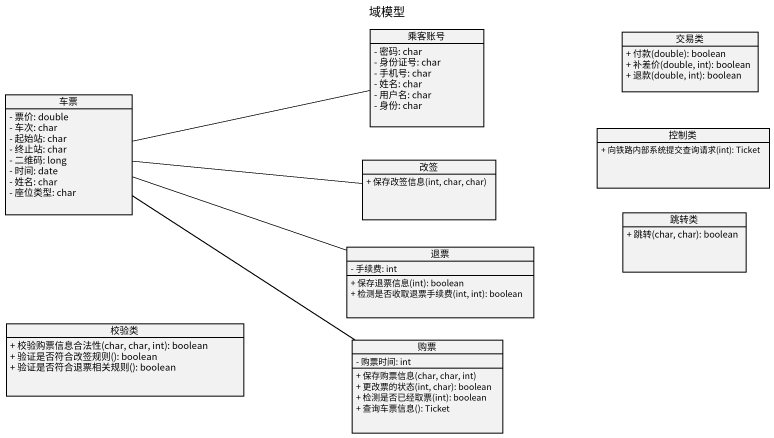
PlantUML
@startuml
title 域模型
hide circle
hide empty members
skinparam classAttributeIconSize 0
class 乘客账号 {
  - 密码: char
  - 身份证号: char
  - 手机号: char
  - 姓名: char
  - 用户名: char
  - 身份: char
}
class 交易类 {
  + 付款(double): boolean
  + 补差价(double, int): boolean
  + 退款(double, int): boolean
}
class 车票 {
  - 票价: double
  - 车次: char
  - 起始站: char
  - 终止站: char
  - 二维码: long
  - 时间: date
  - 姓名: char
  - 座位类型: char
}
class 控制类 {
  + 向铁路内部系统提交查询请求(int): Ticket
}
class 改签 {
  + 保存改签信息(int, char, char)
}
class 跳转类 {
  + 跳转(char, char): boolean
}
class 退票 {
  - 手续费: int
  + 保存退票信息(int): boolean
  + 检测是否收取退票手续费(int, int): boolean
}
class 校验类 {
  + 校验购票信息合法性(char, char, int): boolean
  + 验证是否符合改签规则(): boolean
  + 验证是否符合退票相关规则(): boolean
}
class 购票 {
  - 购票时间: int
  + 保存购票信息(char, char, int)
  + 更改票的状态(int, char): boolean
  + 检测是否已经取票(int): boolean
  + 查询车票信息(): Ticket
}
乘客账号 -left- 车票
车票 -right- 改签
退票 -left- 车票
购票 -up- 车票
@enduml
